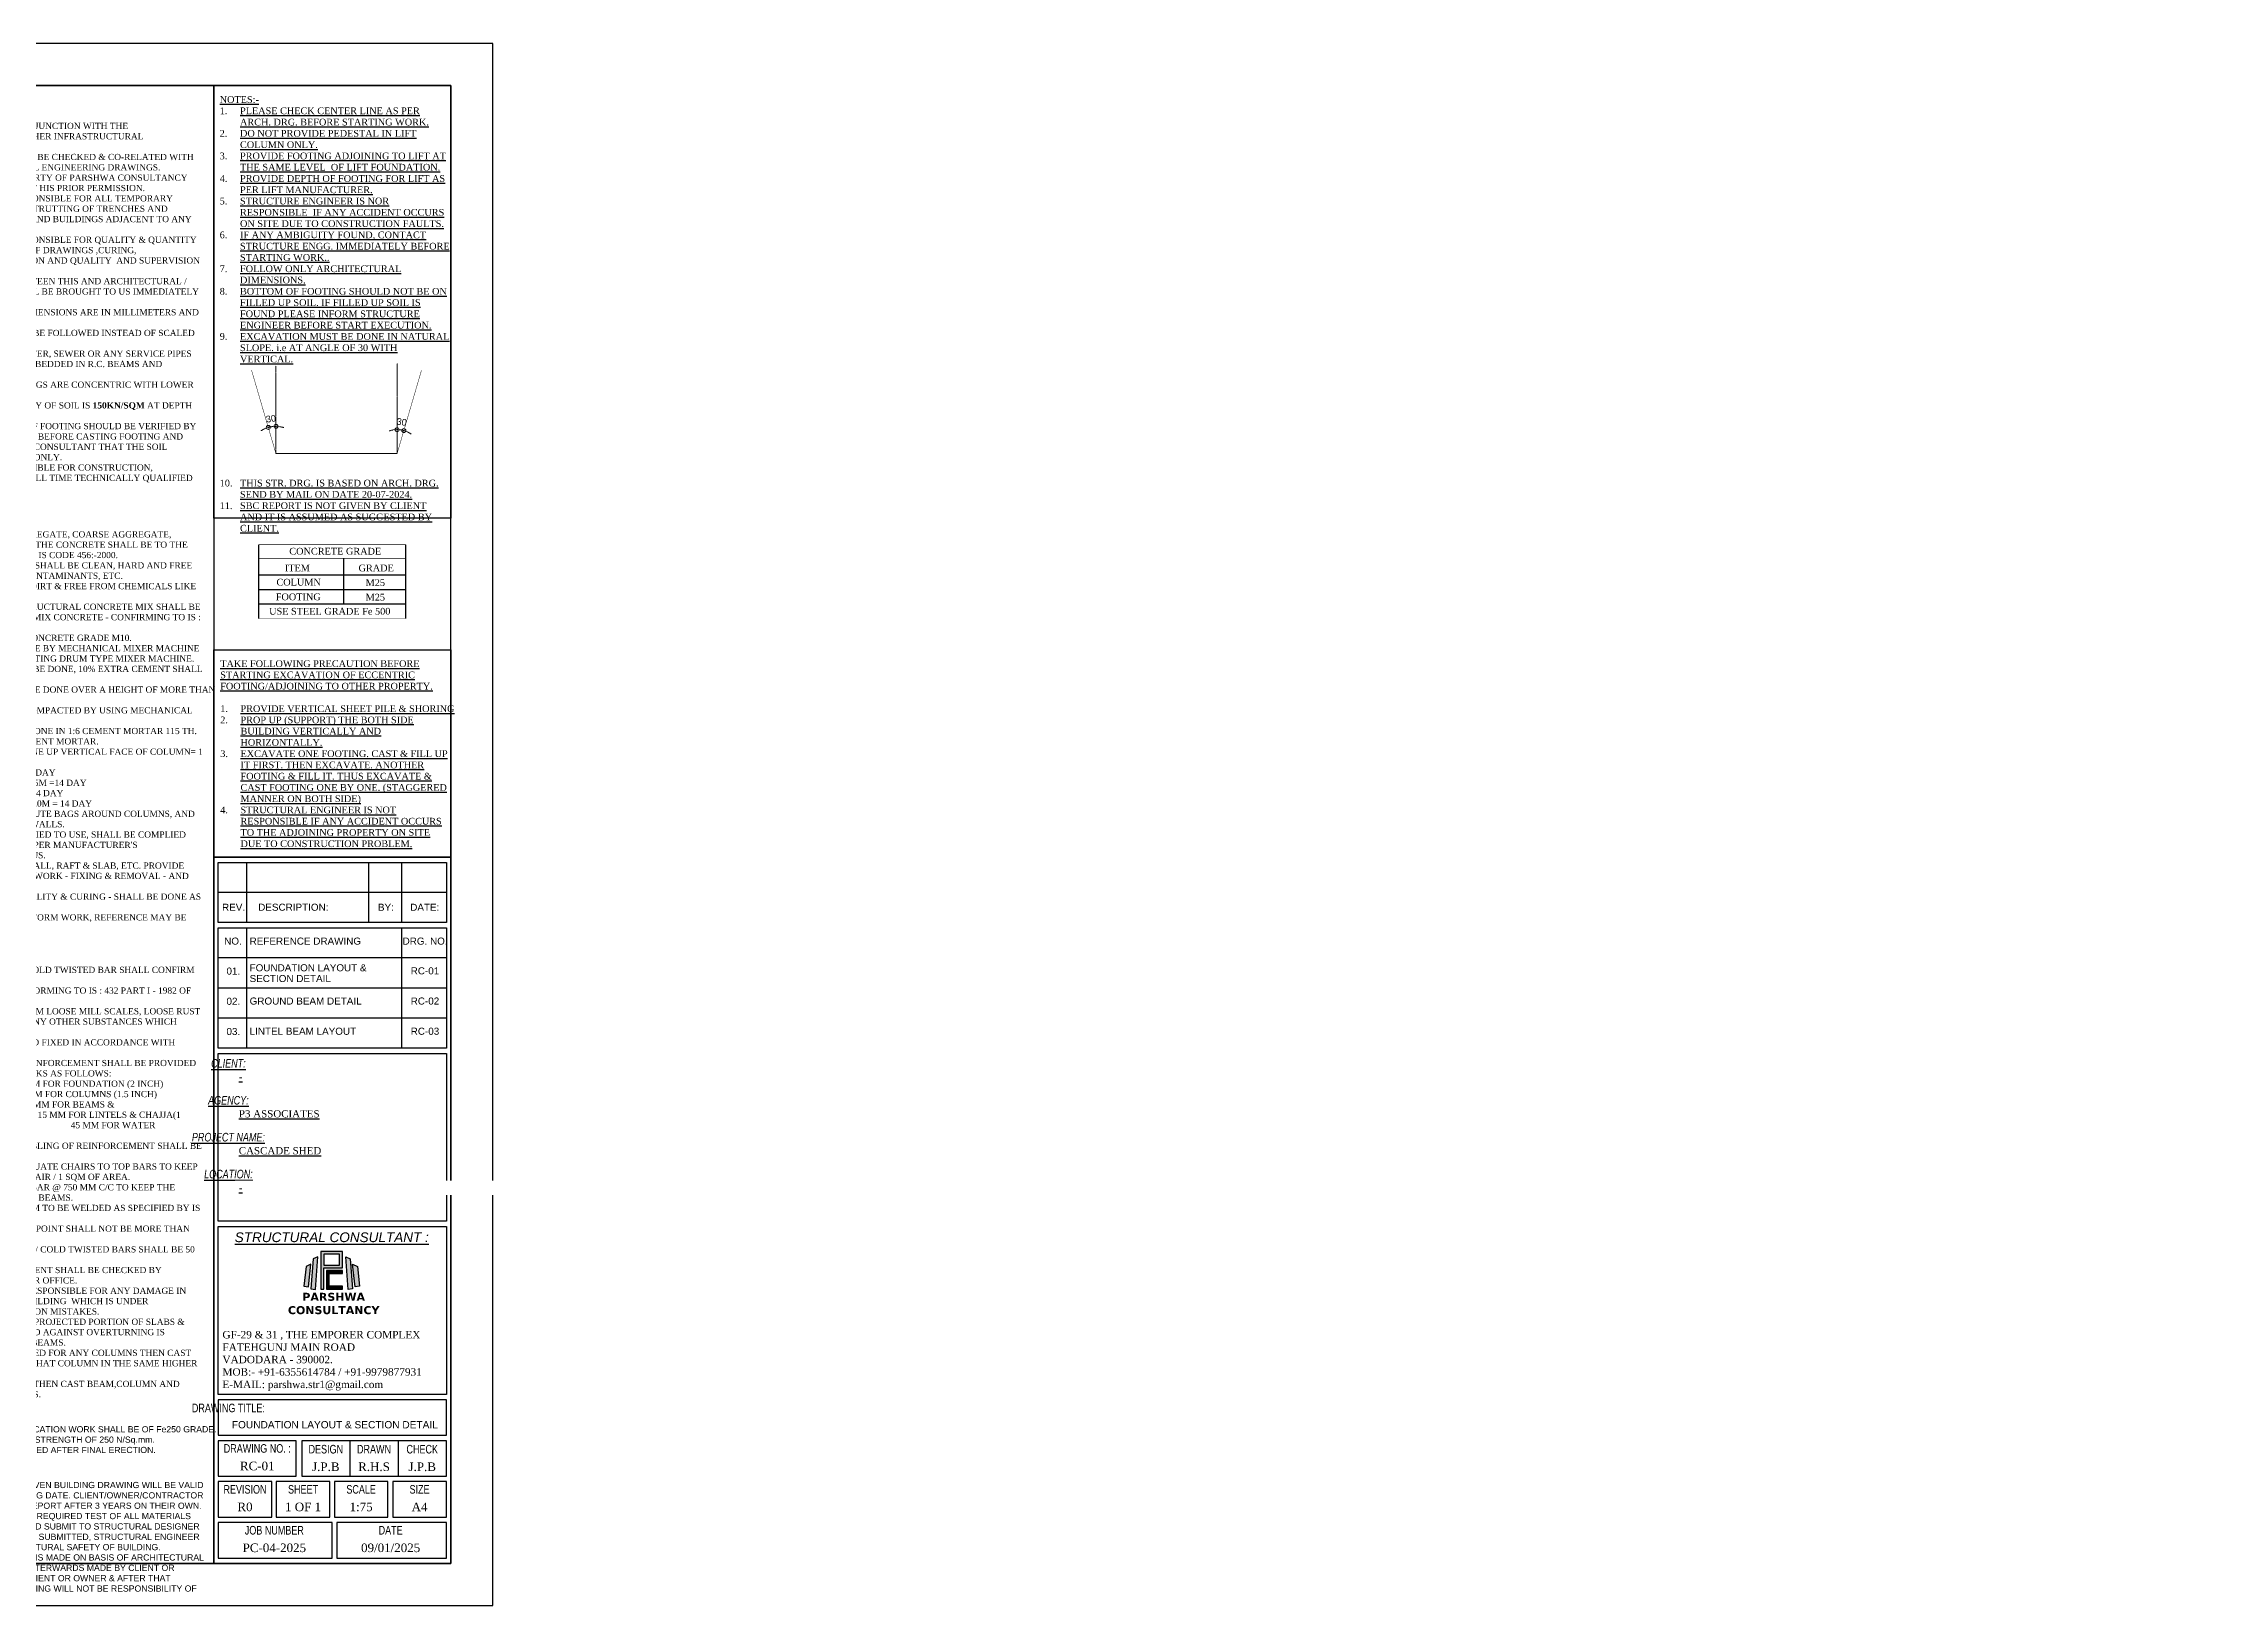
# Model space of a CAD drawing. Header units: millimetres. Extents: x 3470347 to 5996549, y -3470518 to 17149644.
# Drawn here: x 4629290 to 4715465, y 6660167 to 6721908 of the extents above; entities that cross this region are included whole.
import ezdxf

# ---------------------------------------------------------------- set-up
doc = ezdxf.new("R2010")
doc.units = ezdxf.units.MM
doc.header["$MEASUREMENT"] = 0
doc.header["$PDMODE"] = 35
doc.header["$PDSIZE"] = -5
for name, pattern in [('ACAD_ISO03W100', [30, 12, -18]), ('CENTER2', [1.125, 0.75, -0.125, 0.125, -0.125]), ('HIDDEN', [0.375, 0.25, -0.125])]:
    doc.linetypes.add(name, pattern=pattern)
doc.layers.get('0').update_dxf_attribs({"linetype": 'CONTINUOUS', "lineweight": 25})
doc.layers.get('DEFPOINTS').update_dxf_attribs({"linetype": 'CONTINUOUS', "lineweight": 25})
doc.layers.add('Grid', color=44, linetype='CONTINUOUS')
doc.layers.add('STR TEX', color=4, linetype='CONTINUOUS')
doc.layers.add('SHEET', color=7, linetype='CONTINUOUS', lineweight=15)
doc.styles.add('Aerial', font='times.ttf')
doc.styles.add('JAINIL', font='times.ttf')
doc.styles.get("Standard").update_dxf_attribs({"font": ''})
doc.styles.add('TEXT3', font='geniso.shx')
doc.styles.add('TEXT3 0.75NA', font='geniso.shx', dxfattribs={"width": 0.75})
doc.styles.get('Standard').set_extended_font_data('AR CENA')
doc.dimstyles.new('m-1', dxfattribs={"dimscale": 0, "dimtxt": 5, "dimasz": 3, "dimexe": 1.75, "dimexo": 1.75, "dimgap": 0.25, "dimtad": 1, "dimdec": 0, "dimzin": 3, "dimdsep": 46, "dimlunit": 4, "dimtxsty": 'Standard', "dimblk": 'ORIGIN', "dimcen": 3, "dimdle": 1.75, "dimclrd": 4, "dimclre": 7, "dimclrt": 7, "dimadec": 0, "dimazin": 0, "dimtfac": 1, "dimtdec": 0, "dimtofl": 0, "dimtmove": 2, "dimatfit": 3, "dimfxl": 1, "dimfrac": 1, "dimtolj": 1, "dimtzin": 0, "dimlwd": 5, "dimlwe": 5, "dimarcsym": 0})

# ---------------------------------------------------------------- blocks, each defined once
blk = doc.blocks.new('_Origin')
at = {"color": 0, "linetype": 'ByBlock', "lineweight": -2}
blk.add_line((0, 0), (-1, 0), dxfattribs=at)
blk.add_circle((0, 0), 0.5, dxfattribs=at)
blk = doc.blocks.new('*D528')
at = {"color": 4, "linetype": 'CENTER2', "lineweight": 5}
for start, end in [(114.7514, 123.2577), (90, 106.245), (72.9873, 81.4937)]:
    blk.add_arc((21.3, 0.1), 20.2, start, end, dxfattribs=at)
at = {"layer": 'DEFPOINTS', "color": 0}
for p in [(21.3, 65.4), (3.5, 61), (18.9, 20.2), (21.3, 0.1), (21.3, 0.1)]:
    blk.add_point(p, dxfattribs=at)
at = {"color": 4, "lineweight": 5, "xscale": 3, "yscale": 3, "zscale": 3}
for p, rotation in [((15.6, 19.5), 20.49819837398923), ((21.3, 20.3), 175.7468316595615)]:
    blk.add_blockref('_Origin', p, dxfattribs=dict(at, rotation=rotation))
at = {"color": 7, "lineweight": 0, "insert": (17.6, 26), "char_height": 5, "attachment_point": 5, "rotation": 8.1225}
blk.add_mtext('30', dxfattribs=at)
blk = doc.blocks.new('*D529')
at = {"color": 4, "linetype": 'CENTER2', "lineweight": 5}
for start, end in [(99.663, 109.3259), (73.755, 90), (54.4291, 64.092)]:
    blk.add_arc((111.5, 0.1), 17.8, start, end, dxfattribs=at)
at = {"layer": 'DEFPOINTS', "color": 0}
for p in [(111.5, 67.3), (129.3, 61), (113.5, 17.8), (111.5, 0.1), (111.5, 0.1)]:
    blk.add_point(p, dxfattribs=at)
at = {"color": 4, "lineweight": 5, "xscale": 3, "yscale": 3, "zscale": 3}
for p, rotation in [((111.5, 17.9), 4.831477968994831), ((116.5, 17.2), 158.9234919974293)]:
    blk.add_blockref('_Origin', p, dxfattribs=dict(at, rotation=rotation))
at = {"color": 7, "lineweight": 0, "insert": (114.9, 23.6), "char_height": 5, "attachment_point": 5, "rotation": 351.8775}
blk.add_mtext('30', dxfattribs=at)
blk = doc.blocks.new('Q')
at = {"linetype": 'Continuous', "ltscale": 0.5}
h = blk.add_hatch(color=10, dxfattribs=at)
h.dxf.hatch_style = 1
h.paths.add_polyline_path([(7.87, 17.31), (7.27, 9.83), (8.41, 9.62), (8.96, 17.82)])
h.paths.add_polyline_path([(17.1, 17.31), (17.7, 9.83), (16.56, 9.62), (16.01, 17.82)])
h = blk.add_hatch(color=152, dxfattribs=at)
h.dxf.hatch_style = 1
h.paths.add_polyline_path([(9.79, 19.18), (9.79, 9.76), (10.5, 9.76), (10.5, 15.05), (15.19, 15.05), (15.19, 19.18)])
h.paths.add_polyline_path([(10.5, 18.5), (10.5, 15.72), (14.45, 15.72), (14.45, 18.5)], flags=16)
h = blk.add_hatch(color=152, dxfattribs=at)
h.dxf.hatch_style = 1
h.paths.add_polyline_path([(6.07, 15.37), (5.53, 10.52), (6.67, 10.29), (7.27, 16.02)])
h.paths.add_polyline_path([(18.9, 15.37), (19.44, 10.52), (18.3, 10.29), (17.7, 16.02)])
h = blk.add_hatch(color=152, dxfattribs=at)
h.dxf.hatch_style = 1
h.paths.add_polyline_path([(11.15, 14.43), (11.15, 9.76), (15.19, 9.76), (15.19, 10.52), (11.87, 10.52), (11.87, 13.69), (15.19, 13.69), (15.19, 14.43)])
at = {"color": 10, "linetype": 'Continuous'}
for points in [[(7.87, 17.31), (7.27, 9.83), (8.41, 9.62), (8.96, 17.82), (7.87, 17.31)], [(17.1, 17.31), (17.7, 9.83), (16.56, 9.62), (16.01, 17.82), (17.1, 17.31)]]:
    blk.add_lwpolyline(points, dxfattribs=at)
at = {"color": 152, "linetype": 'Continuous'}
for points in [[(9.79, 19.18), (9.79, 9.76), (10.5, 9.76), (10.5, 15.05), (15.19, 15.05), (15.19, 19.18), (9.79, 19.18)], [(10.5, 18.5), (10.5, 15.72), (14.45, 15.72), (14.45, 18.5), (10.5, 18.5)], [(6.07, 15.37), (5.53, 10.52), (6.67, 10.29), (7.27, 16.02), (6.07, 15.37)], [(11.15, 14.43), (11.15, 9.76), (15.19, 9.76), (15.19, 10.52), (11.87, 10.52), (11.87, 13.69), (15.19, 13.69), (15.19, 14.43), (11.15, 14.43)], [(18.9, 15.37), (19.44, 10.52), (18.3, 10.29), (17.7, 16.02), (18.9, 15.37)]]:
    blk.add_lwpolyline(points, dxfattribs=at)
at = {"linetype": 'Continuous', "insert": (1.32, 8.82), "char_height": 2, "attachment_point": 1}
blk.add_mtext_dynamic_manual_height_columns('\\pxqc;{\\fVerdana|b1|i0|c0|p34;\\C152;PARSHWA\\PCONSULTANCY }', width=23.282, gutter_width=1, heights=[6.3], dxfattribs=at)
blk = doc.blocks.new('Z$W@#24862')
at = {"linetype": 'HIDDEN', "lineweight": 0, "ltscale": 0.5}
for p, q in [((21.3, 65.4), (21.3, 0.1)), ((111.5, 0.1), (111.5, 67.3))]:
    blk.add_line(p, q, dxfattribs=at)
at = {"linetype": 'Continuous', "lineweight": 0}
blk.add_line((21.3, 0.1), (111.5, 0.1), dxfattribs=at)
for points in [[(21.3, 0.1, 0.338, 0.338, 0), (3.2, 62, 0.338, 0.338, 0)], [(111.5, 0.1, 0.338, 0.338, 0), (129.6, 62, 0.338, 0.338, 0)]]:
    blk.add_lwpolyline(points, format="xyseb", dxfattribs=at)
at = {"linetype": 'CENTER2', "lineweight": 0}
for base, line1, line2, picture, middle in [((18.9, 20.2), ((21.3, 0.1), (3.5, 61)), ((21.3, 65.4), (21.3, 0.1)), '*D528', (17.6, 26)), ((113.5, 17.8), ((111.5, 0.1), (111.5, 67.3)), ((111.5, 0.1), (129.3, 61)), '*D529', (114.9, 23.6))]:
    dim = blk.add_angular_dim_2l(base=base, line1=line1, line2=line2, text='30', dimstyle='m-1', override={"dimscale": 1, "dimfrac": 0}, dxfattribs=at)
    dim.commit()
    dim.dimension.update_dxf_attribs({"geometry": picture, "text_midpoint": middle})

msp = doc.modelspace()

# ---------------------------------------------------------------- linework, layer by layer
at = {"lineweight": 25}
for p, q in [((4637309.8, 6689537.02, 0), (4637309.8, 6687167.39, 0)), ((4642122.15, 6689537.02, 0), (4642122.15, 6687167.39, 0)), ((4643438.31, 6689537.02, 0), (4643438.31, 6687167.39, 0)), ((4636189.36, 6688361.08, 0), (4645204.02, 6688361.08, 0)), ((4637309.8, 6686954.27, 0), (4637309.8, 6682197.25, 0)), ((4643438.31, 6686954.27, 0), (4643438.31, 6682197.25, 0)), ((4636189.36, 6685778.32, 0), (4645204.02, 6685778.32, 0)), ((4636189.36, 6684584.63, 0), (4645204.02, 6684584.63, 0)), ((4636189.36, 6683390.94, 0), (4645204.02, 6683390.94, 0)), ((4641393.5, 6666678.09, 0), (4641393.5, 6665274.1, 0)), ((4643298.76, 6666678.09, 0), (4643298.76, 6665274.1, 0))]:
    msp.add_line(p, q, dxfattribs=at)
at = {"color": 192, "lineweight": 25, "elevation": 0}
msp.add_lwpolyline([(4559724.59, 6660166.62), (4647044.99, 6660166.62), (4647044.99, 6721908.38), (4559724.59, 6721908.38)], close=True, dxfattribs=at)
at = {"lineweight": 25, "elevation": 0}
for points in [[(4636011.63, 6661826.74), (4621124.23, 6661826.74), (4621124.23, 6720248.25), (4636011.63, 6720248.25)], [(4645381.75, 6703153.14), (4636011.63, 6703153.14), (4636011.63, 6720248.25), (4645381.75, 6720248.25)], [(4636011.63, 6697945.58), (4645381.75, 6697945.58), (4645381.75, 6703153.14), (4636011.63, 6703153.14)], [(4645381.75, 6689750.15), (4636011.63, 6689750.15), (4636011.63, 6697945.58), (4645381.75, 6697945.58)], [(4636011.63, 6689750.15), (4645381.75, 6689750.15), (4645381.75, 6661826.74), (4636011.63, 6661826.74)], [(4636189.36, 6689537.02), (4645204.02, 6689537.02), (4645204.02, 6687167.39), (4636189.36, 6687167.39)], [(4636189.36, 6686954.27), (4645204.02, 6686954.27), (4645204.02, 6682197.25), (4636189.36, 6682197.25)], [(4645204.02, 6675352.79), (4636189.36, 6675352.79), (4636189.36, 6681984.13), (4645204.02, 6681984.13)], [(4645204.02, 6668508.33), (4636189.36, 6668508.33), (4636189.36, 6675139.67), (4645204.02, 6675139.67)], [(4636189.36, 6666891.22), (4645204.02, 6666891.22), (4645204.02, 6668295.21), (4636189.36, 6668295.21)], [(4636189.36, 6665274.1), (4639275.12, 6665274.1), (4639275.12, 6666678.09), (4636189.36, 6666678.09)], [(4639488.24, 6665274.1), (4645204.02, 6665274.1), (4645204.02, 6666678.09), (4639488.24, 6666678.09)], [(4636189.36, 6663656.98), (4638305.91, 6663656.98), (4638305.91, 6665060.98), (4636189.36, 6665060.98)], [(4638483.63, 6663656.98), (4640600.18, 6663656.98), (4640600.18, 6665060.98), (4638483.63, 6665060.98)], [(4640777.9, 6663656.98), (4642894.45, 6663656.98), (4642894.45, 6665060.98), (4640777.9, 6665060.98)], [(4643087.47, 6663656.98), (4645204.02, 6663656.98), (4645204.02, 6665060.98), (4643087.47, 6665060.98)], [(4636189.36, 6662039.87), (4640696.69, 6662039.87), (4640696.69, 6663443.86), (4636189.36, 6663443.86)], [(4640874.41, 6662039.87), (4645204.02, 6662039.87), (4645204.02, 6663443.86), (4640874.41, 6663443.86)]]:
    msp.add_lwpolyline(points, close=True, dxfattribs=at)
at = {"layer": 'Grid', "color": 7, "linetype": 'Continuous', "lineweight": 25}
for p, q in [((4637790.08, 6699181.35, 0), (4637789.91, 6702099.89, 0)), ((4643603.46, 6699181.38, 0), (4643603.47, 6702099.89, 0)), ((4641146.66, 6699756.1, 0), (4641146.67, 6701559.85, 0))]:
    msp.add_line(p, q, dxfattribs=at)
at = {"layer": 'Grid', "color": 8, "linetype": 'Continuous', "lineweight": 25}
for p, q in [((4637790.08, 6700905.52, 0), (4643603.34, 6700905.56, 0)), ((4637790.08, 6700330.8, 0), (4643603.34, 6700330.83, 0)), ((4637790.07, 6699756.08, 0), (4643603.46, 6699756.11, 0)), ((4637790.08, 6699756.08, 0), (4643603.34, 6699756.11, 0)), ((4637790.08, 6699756.08, 0), (4643603.46, 6699756.11, 0))]:
    msp.add_line(p, q, dxfattribs=at)
at = {"layer": 'Grid', "color": 7, "linetype": 'Continuous', "lineweight": 25, "elevation": 0}
for points in [[(4637789.91, 6702099.89, 16.55, 16.55, 0), (4643603.47, 6702099.89, 0, 0, 0)], [(4637789.91, 6701559.82, 16.55, 16.55, 0), (4643603.47, 6701559.82, 0, 0, 0)], [(4637790.07, 6699181.35, 16.55, 16.55, 0), (4643603.46, 6699181.38, 0, 0, 0)]]:
    msp.add_lwpolyline(points, format="xyseb", dxfattribs=at)
at = {"layer": 'SHEET', "color": 220, "lineweight": 25, "elevation": 0}
msp.add_lwpolyline([(4561387.84, 6661826.74), (4645381.75, 6661826.74), (4645381.75, 6720248.25), (4561387.84, 6720248.25)], close=True, dxfattribs=at)

# ---------------------------------------------------------------- block references
at = {"linetype": 'ACAD_ISO03W100', "lineweight": 25, "xscale": 53.1109608788359, "yscale": 53.1109608788359, "zscale": 53.1109608788359}
msp.add_blockref('Z$W@#24862', (4637337.61, 6705698.13, 0), dxfattribs=at)
at = {"lineweight": 25, "xscale": 158.0270597179272, "yscale": 158.0270597179272, "zscale": 158.0270597179272}
msp.add_blockref('Q', (4638703.83, 6671129.66, 0), dxfattribs=at)

# ---------------------------------------------------------------- texts
at = {"lineweight": 25, "attachment_point": 2}
for s, insert, char_height, style in [('\\pxql;{\\farial|b0|i1|c0|p0;\\L\\C1;CLIENT:}', (4636592.2, 6681765.88, 0), 339.6094, 'TEXT3 0.75NA'), ('\\pxql;{\\farial|b0|i1|c0|p0;\\L\\C1;AGENCY:}', (4636592.2, 6680306.28, 0), 339.6094, 'TEXT3 0.75NA'), ('\\pxql;{\\farial|b0|i1|c0|p0;\\L\\C1;PROJECT NAME:}', (4636592.2, 6678846.68, 0), 339.6094, 'TEXT3 0.75NA'), ('\\pxql;{\\farial|b0|i1|c0|p0;\\L\\C1;LOCATION:}', (4636592.2, 6677387.08, 0), 339.6094, 'TEXT3 0.75NA'), ('\\pxqc;{\\farial|b0|i1|c0|p0;\\L\\W1;\\C1;STRUCTURAL CONSULTANT : }', (4640676.84, 6674911.45, 0), 383.0029, 'TEXT3 0.75NA'), ('\\pxql;{\\farial|b0|i0|c0|p0;\\C1;DRAWING TITLE:}', (4636592.2, 6668141.56, 0), 339.6094, 'TEXT3 0.75NA'), ('\\pxqc;{\\farial|b0|i0|c0|p0;\\C1;DRAWING NO. :}', (4637732.24, 6666541.71, 0), 339.6094, 'TEXT3 0.75NA'), ('\\pxqc;{\\C22;RC-01}', (4637732.24, 6665847.9, 0), 339.6094, 'JAINIL'), ('\\pxqc;{\\farial|b0|i0|c0|p0;\\C1;DESIGN}', (4640440.87, 6666512.27, 0), 339.6094, 'TEXT3 0.75NA'), ('\\pxqc;{\\C22;J.P.B}', (4640440.87, 6665818.45, 0), 339.6094, 'JAINIL'), ('\\pxqc;{\\farial|b0|i0|c0|p0;\\C1;DRAWN}', (4642346.13, 6666512.27, 0), 339.6094, 'TEXT3 0.75NA'), ('\\pxqc;{\\C22;R.H.S}', (4642346.13, 6665818.45, 0), 339.6094, 'JAINIL'), ('\\pxqc;{\\farial|b0|i0|c0|p0;\\C1;CHECK}', (4644251.39, 6666512.27, 0), 339.6094, 'TEXT3 0.75NA'), ('\\pxqc;{\\C22;J.P.B}', (4644251.39, 6665818.45, 0), 339.6094, 'JAINIL'), ('\\pxqc;{\\farial|b0|i0|c0|p0;\\C1;REVISION}', (4637247.63, 6664924.59, 0), 339.6094, 'TEXT3 0.75NA'), ('\\pxqc;{\\farial|b0|i0|c0|p0;\\C1;SHEET}', (4639541.91, 6664924.59, 0), 339.6094, 'TEXT3 0.75NA'), ('\\pxqc;{\\farial|b0|i0|c0|p0;\\C1;SCALE}', (4641836.18, 6664924.59, 0), 339.6094, 'TEXT3 0.75NA'), ('\\pxqc;{\\farial|b0|i0|c0|p0;\\C1;SIZE}', (4644145.75, 6664924.59, 0), 339.6094, 'TEXT3 0.75NA'), ('\\pxqc;{\\C22;R0}', (4637247.63, 6664230.78, 0), 339.6094, 'JAINIL'), ('\\pxqc;{\\C22;1 OF 1}', (4639541.91, 6664230.78, 0), 339.6094, 'JAINIL'), ('\\pxqc;{\\C22;1:75}', (4641836.18, 6664230.78, 0), 339.6094, 'JAINIL'), ('\\pxqc;{\\C22;A4}', (4644145.75, 6664230.78, 0), 339.6094, 'JAINIL'), ('\\pxqc;{\\farial|b0|i0|c0|p0;\\C1;JOB NUMBER}', (4638407.02, 6663307.48, 0), 339.6094, 'TEXT3 0.75NA'), ('\\pxqc;{\\farial|b0|i0|c0|p0;\\C1;DATE}', (4643003.21, 6663307.48, 0), 339.6094, 'TEXT3 0.75NA'), ('\\pxqc;{\\C22;PC-04-2025}', (4638407.02, 6662613.66, 0), 339.6094, 'JAINIL'), ('\\pxqc;{\\C22;09/01/2025}', (4643003.21, 6662613.66, 0), 339.6094, 'JAINIL')]:
    msp.add_mtext(s, dxfattribs=dict(at, insert=insert, char_height=char_height, style=style))
at = {"lineweight": 25, "attachment_point": 1, "style": 'TEXT3'}
for s, insert, char_height, width in [('{\\ftimes new roman|b0|i0|c0|p0;\\L-}', (4637006.14, 6681203.52, 0), 286.6122, 78320.2506), ('{\\ftimes new roman|b0|i0|c0|p0;\\LP3 ASSOCIATES}', (4637006.14, 6679743.92, 0), 286.6122, 78320.2506), ('{\\ftimes new roman|b0|i0|c0|p0;\\LCASCADE SHED}', (4637002.25, 6678284.13, 0), 286.6122, 78320.2506), ('{\\ftimes new roman|b0|i0|c0|p0;GF-29 & 31 , THE EMPORER COMPLEX\\PFATEHGUNJ MAIN ROAD\\PVADODARA - 390002.\\PMOB:- +91-6355614784 / +91-9979877931\\PE-MAIL: parshwa.str1@gmail.com}', (4636356.57, 6671015.77, 0), 294.4636, 80465.7282), ('\\pxql;{\\farial|b0|i0|c0|p0;\\C22;FOUNDATION LAYOUT & SECTION DETAIL}', (4636726.74, 6667453.6, 0), 286.6122, 78320.2506)]:
    msp.add_mtext(s, dxfattribs=dict(at, insert=insert, char_height=char_height, width=width))
at = {"layer": 'Grid', "color": 4, "linetype": 'Continuous', "lineweight": 25, "style": 'JAINIL'}
for s, height, p in [('CONCRETE GRADE', 268.2046, (4638997.14, 6701707.47, 0)), ('ITEM', 268.205, (4638821.97, 6701043.6, 0)), ('GRADE', 268.205, (4641734.3, 6701043.6, 0)), ('USE STEEL GRADE Fe 500', 268.2046, (4638199.76, 6699333.48, 0))]:
    msp.add_text(s, height=height, dxfattribs=at).set_placement(p)
at = {"layer": 'Grid', "color": 7, "linetype": 'Continuous', "lineweight": 25, "style": 'JAINIL'}
for s, p in [('FOOTING', (4638462.36, 6699903.67, 0)), ('COLUMN', (4638489.55, 6700483.08, 0)), ('M25', (4642015.23, 6700464.78, 0)), ('M25', (4642015.24, 6699890.06, 0))]:
    msp.add_text(s, height=268.205, dxfattribs=at).set_placement(p)
at = {"layer": 'Grid', "color": 7, "lineweight": 25, "attachment_point": 1, "style": 'Aerial'}
for s, width, gutter_width, heights, insert, char_height in [("{\\H1.110959x;\\L\\C71;IMPORTANT NOTES:-\\P\\H1.245572x;\\C4;GENERAL:-}\\P\\pxi-3.217285,l3.217285,t3.217285;1.^ITHIS DRAWING IS TO BE READ IN CONJUNCTION WITH THE ARCHITECTURAL DRAWINGS AND OTHER INFRASTRUCTURAL ENGINEERING DRAWING.\\P2.^IALL DIMENSIONS AND LEVELS SHALL BE CHECKED & CO-RELATED WITH ARCHITECTURAL / INFRASTRUCTURAL ENGINEERING DRAWINGS.\\P3.^I{\\C0;THIS SET OF DRAWINGS IS THE PROPERTY OF PARSHWA CONSULTANCY NOT TO BE USED OR COPIED WITHOUT HIS PRIOR PERMISSION.\\P4.^ICONTRACTOR SHALL BE FULLY RESPONSIBLE FOR ALL TEMPORARY WORKS INCLUDING PLANKING AND STRUTTING OF TRENCHES AND PLANKING AND SHORING OF WALLS AND BUILDINGS ADJACENT TO ANY EXCAVATIONS.\\P\\C30;5.^ISTRUCTURAL ENGINEER IS NOT RESPONSIBLE FOR QUALITY & QUANTITY  OF MATERIAL MISUNDERSTANDING OF DRAWINGS ,CURING, SCAFFOLDING, WELDING, FABRICATION AND QUALITY  AND SUPERVISION OF WORK.}\\P6.^IIF THERE IS ANY DISCREPANCY, BETWEEN THIS AND ARCHITECTURAL / INFRASTRUCTURAL DRAWINGS,SHALL BE BROUGHT TO US IMMEDIATELY PRIOR TO \\A1;EXECUTION OF WORK.\\P7.^IUNLESS OTHERWISE STATED, ALL DIMENSIONS ARE IN MILLIMETERS AND ALL LEVELS ARE IN METERS.\\P8.^IONLY WRITTEN DIMENSIONS ARE TO BE FOLLOWED INSTEAD OF SCALED DIMENSIONS.\\P9.^IUNLESS PROVISION IS MADE FOR WATER, SEWER OR ANY SERVICE PIPES SHALL NOT PASS THROUGH OR BE EMBEDDED IN R.C. BEAMS AND COLUMNS.\\P10.^IUNLESS OTHER WISE STATED, FOOTINGS ARE CONCENTRIC WITH LOWER GROUND FLOOR COLUMNS.\\P11.^ICONSIDERED SAFE BEARING CAPACITY OF SOIL IS \\fTimes New Roman|b1|i0|c0|p18;\\C22;150KN/SQM\\fTimes New Roman|b0|i0|c0|p18;\\C7; AT DEPTH OF 2.00m BELOW FROM N.G.L. .\\P12.^ISOIL STRATA AT THE GIVEN DEPTH OF FOOTING SHOULD BE VERIFIED BY SOIL (GEO TECHNICAL)  CONSULTANT BEFORE CASTING FOOTING AND SHOULD BE CERTIFIED BY GEO-TECH CONSULTANT THAT THE SOIL STRATA IS AS PER SOIL TEST REPORT ONLY.\\P13.^I\\C0;THE CLIENT WILL BE FULLY RESPONSIBLE FOR CONSTRUCTION, SUPERVISION AND SHALL ENGAGE FULL TIME TECHNICALLY QUALIFIED ENGINEER ON SITE.\\P\\pi0,l0,t0;\\P\\H1.38378x;\\L\\C4;RCC WORK:-\\P\\H0.775x;CONCRETE:-\\P\\pi-3.217285,l3.217285,t3.217285;\\H0.932462x;\\l\\C7;1.^IMATERIALS LIKE CEMENT, FINE AGGREGATE, COARSE AGGREGATE, WATER, ETC. REQUIRED TO PRODUCE THE CONCRETE SHALL BE TO THE RESPECTIVE IS CODE, AS SPECIFIED IN IS CODE 456:-2000.\\P2.^IALL FINE AND COARSE AGGREGATES SHALL BE CLEAN, HARD AND FREE OF DUST, OIL, GREASE AND OTHER CONTAMINANTS, ETC.\\P3.^IWATER SHALL BE FREE FROM DUST, DIRT & FREE FROM CHEMICALS LIKE SULPHATES, CHLORIDES, ETC.\\P4.^IUNLESS OTHERWISE STATED, ALL STRUCTURAL CONCRETE MIX SHALL BE OF \\fTimes New Roman|b1|i0|c0|p18;\\C22;CONCRETE GRADE M25\\fTimes New Roman|b0|i0|c0|p18;\\C7; - DESIGN MIX CONCRETE - CONFIRMING TO IS : 456 - 2000.\\P5.^IALL LEAN CONCRETE SHALL BE OF CONCRETE GRADE M10.\\P6.^IMIXING OF CONCRETE SHALL BE DONE BY MECHANICAL MIXER MACHINE - MECHANICALLY ROTATING AND TILTING DRUM TYPE MIXER MACHINE.\\P7.^IIF HAND MIXING OF CONCRETE IS TO BE DONE, 10% EXTRA CEMENT SHALL BE USED.\\P8.^IPOURING OF CONCRETE SHALL NOT BE DONE OVER A HEIGHT OF MORE THAN 2M.\\P9.^ICONCRETE SHALL BE THROUGHLY COMPACTED BY USING MECHANICAL VIBRATORS.\\P\\C0;10.^IALL 230 TH. BRICK WORK SHALL BE DONE IN 1:6 CEMENT MORTAR 115 TH.  MASONRY SHALL BE DONE IN 1:4 CEMENT MORTAR.\\P11.^ICURING OF CONCRETE. SHALL BE DONE UP VERTICAL FACE OF COLUMN= 1 DAY                                                                                                                                         SLAB SPANNING UP TO 15' OR 4.5M = 7 DAY                                                         SLAB SPANNING MORE THAN 15' OR 4.5M =14 DAY                                          BEAM SPANNING UP TO 20' OR 6.0M = 14 DAY                                                    BEAM SPANNING MORE THAN 20' OR 6.0M = 14 DAY\\P12.^IFOR SLAB PONDING METHOD, WRAP JUTE BAGS AROUND COLUMNS, AND WETTING 3 TIMES A DAY FOR BRICK WALLS.\\P\\C7;13.^IADMIXTURES IN CONCRETE, IF SPECIFIED TO USE, SHALL BE COMPLIED WITH IS 9103 AND SHALL BE USED AS PER MANUFACTURER'S SPECIFICATION AND CONFIRMED BY US.\\P14.^IAT CONSTRUCTION JOINT OF R.C.C. WALL, RAFT & SLAB, ETC. PROVIDE RUBBER / P.V.C. WATER STOPS. FORM WORK - FIXING & REMOVAL - AND CONCRETING - PLACING.\\P15.^ICOMPACTING, FINISHING FOR DURABILITY & CURING - SHALL BE DONE AS SPECIFIED BY IS : 456 - 2000.\\P16.^IFOR THE DESIGN AND DETAILING OF FORM WORK, REFERENCE MAY BE MADE TO IS : 14687.\\P\\P\\pi0,l0,t0;\\H1.072429x;\\L\\C4;REINFORCEMENT:-\\P\\pi-3.217285,l3.217285,t3.217285;\\H0.932463x;\\l\\C7;1.^IREINFORCEMENT MARKED:                                                                                                # INDICATES HYSD / RIBBED BAR / COLD TWISTED BAR SHALL CONFIRM TO IS : 1786 - 1985 OF GRADE OF Fe 500.                                                                            # INDICATES MILD STEEL BAR CONFORMING TO IS : 432 PART I - 1982 OF GRADE Fe 250.\\P2.^IREINFORCEMENT SHALL BE FREE FROM LOOSE MILL SCALES, LOOSE RUST AND COATS OF PAINT, OIL, MUD OR ANY OTHER SUBSTANCES WHICH REDUCE THE BOND.\\P3.^I\\C0;REINFORCEMENT SHALL BE BENT AND FIXED IN ACCORDANCE WITH PROCEDURE SPECIFIED IN IS 2502.\\P\\C7;4.^IMINIMUM CLEAR COVER TO MAIN REINFORCEMENT SHALL BE PROVIDED BY PLASTIC / CONCRETE COVER BLOCKS AS FOLLOWS:                                                                                                       \\C0;50 MM FOR FOUNDATION (2 INCH)                                                                                  40 MM FOR COLUMNS (1.5 INCH)                                                                                        20 MM FOR BEAMS &                                                                                                                 15 MM FOR LINTELS & CHAJJA(1 INCH)                                                                             45 MM FOR WATER RETAINING ELEMENTS (0.5 INCH)\\P\\C7;5.^IBENDING / BINDING / FIXING / ASSEMBLING OF REINFORCEMENT SHALL BE DONE, CONFIRMED TO IS : 2502.\\P6.^IPROVIDE APPROVED TYPE AND ADEQUATE CHAIRS TO TOP BARS TO KEEP AT TOP LEVEL AT AND LEAST ONE CHAIR / 1 SQM OF AREA.\\P7.^IPROVIDE 25 MM DIA BAR AS SPACER BAR @ 750 MM C/C TO KEEP THE REINFORCEMENT BAR IN LAYERS FOR BEAMS.\\P8.^IBARS OF DIAMETER MORE THAN 25MM TO BE WELDED AS SPECIFIED BY IS CODE FOR 250 MM MINIMUM LENGTH.\\P9.^ILAPS TO BE STAGGERED AND AT ONE POINT SHALL NOT BE MORE THAN 33% OF BARS.\\P10.^ILAP LENGTH FOR HYSD / RIBBED TOR / COLD TWISTED BARS SHALL BE 50 TIMES DIA OF BAR.\\P11.^IPRIOR TO CONCRETING, REINFORCEMENT SHALL BE CHECKED BY AUTHORIZED ENGINEER OR FROM OUR OFFICE.\\P12.^ISTRUCTURAL CONSULTANT IS NOT RESPONSIBLE FOR ANY DAMAGE IN THE ADJOINING BUILDING OR THE BUILDING  WHICH IS UNDER CONSTRUCTION DUE TO CONSTRUCTION MISTAKES.\\P13.^IDO NOT REMOVE THE CENTERING OF PROJECTED PORTION OF SLABS & BEAMS UNLESS & UNTIL PROPER LOAD AGAINST OVERTURNING IS ESTABLISHED OVER THOSE SLABS & BEAMS.\\P14.^IIN CASE OF ANY HIGHER MIX PROPOSED FOR ANY COLUMNS THEN CAST THE JUNCTION OF ALL BEAMS OVER THAT COLUMN IN THE SAME HIGHER MIX.\\P15.^IFIRST CONSTRUCT BRICK WALL AND THEN CAST BEAM,COLUMN AND SLAB TO AVOID CRACKING PROBLEMS.\\P\\pi0,l0,t0;\\P\\H1.38378x;\\L\\C4;FABRICATION :-\\P\\pi-3.217285,l3.217285,t3.217285;\\fArial|b0|i0|c0|p34;\\H0.722658x;\\l\\C7;1.^IALL STRUCTURAL STEEL OF FOR FABRICATION WORK SHALL BE OF Fe250 GRADE.\\P2.^IALL PIPES SHALL HAVE MINIMUM YIELD STRENGTH OF 250 N/Sq.mm.\\P\\fTimes New Roman|b0|i0|c0|p18;3.^I\\fArial|b0|i0|c0|p34;ALL CAP & SHOE PLATE SHALL BE WELDED AFTER FINAL ERECTION.\\P\\pi0,l0,t0;\\P\\fTimes New Roman|b0|i0|c0|p18;\\H1.383779x;\\L\\C71;STABILITY NOTES:-\\P\\pi-3.217285,l3.217285,t3.217285;\\H0.722659x;\\l\\C7;1.^I\\fArial|b0|i0|c0|p34;THE STRUCTURAL STABILITY OF THE GIVEN BUILDING DRAWING WILL BE VALID FOR 3 YEARS FROM THE GIVEN DRAWING DATE. CLIENT/OWNER/CONTRACTOR HAS TO GET STRUCTURAL STABILITY REPORT AFTER 3 YEARS ON THEIR OWN.\\P\\fTimes New Roman|b0|i0|c0|p18;2.^I\\fArial|b0|i0|c0|p34;CLIENT/OWNER/CONTRACTOR TO KEEP REQUIRED TEST OF ALL MATERIALS LIKE CONCRETE/STEEL/BRICKS ETC. AND SUBMIT TO STRUCTURAL DESIGNER OR CONSULTANT. IF REPORTS ARE NOT SUBMITTED, STRUCTURAL ENGINEER WILL NOT BE RESPONSIBLE FOR STRUCTURAL SAFETY OF BUILDING.\\P\\fTimes New Roman|b0|i0|c0|p18;3.^I\\fArial|b0|i0|c0|p34;THIS STRUCTURAL DESIGN & DRAWING IS MADE ON BASIS OF ARCHITECTURAL DRAWING BY CLIENT. ANY CHANGES AFTERWARDS MADE BY CLIENT OR OWNER WILL BE RESPONSIBILITY OF CLIENT OR OWNER & AFTER THAT STRUCTURAL STABILITY OF THAT BUILDING WILL NOT BE RESPONSIBILITY OF STRUCTURAL ENGINEER.", 14207.9516, 1893.49, [175090.55], (4621403.79, 6719798.41, 0), 245.48), ('{\\L\\C71;NOTES:-}\\P\\pxi-3,l3,t3;1.^I{\\LPLEASE CHECK CENTER LINE AS PER ARCH. DRG. BEFORE STARTING WORK.}\\P2.^I{\\LDO NOT PROVIDE PEDESTAL IN LIFT COLUMN ONLY.}\\P3.^I{\\LPROVIDE FOOTING ADJOINING TO LIFT AT THE SAME LEVEL  OF LIFT FOUNDATION.}\\P4.^I{\\LPROVIDE DEPTH OF FOOTING FOR LIFT AS PER LIFT MANUFACTURER.}\\P5.^I{\\LSTRUCTURE ENGINEER IS NOR RESPONSIBLE  IF ANY ACCIDENT OCCURS ON SITE DUE TO CONSTRUCTION FAULTS.}\\P6.^I{\\LIF ANY AMBIGUITY FOUND, CONTACT STRUCTURE ENGG. IMMEDIATELY BEFORE STARTING WORK..}\\P7.^I{\\LFOLLOW ONLY ARCHITECTURAL DIMENSIONS.}\\P8.^I{\\LBOTTOM OF FOOTING SHOULD NOT BE ON FILLED UP SOIL. IF FILLED UP SOIL IS FOUND PLEASE INFORM STRUCTURE ENGINEER BEFORE START EXECUTION.}\\P9.^I{\\LEXCAVATION MUST BE DONE IN NATURAL SLOPE. i.e AT ANGLE OF 30 WITH VERTICAL.}\\P\\P\\P\\P\\P\\P\\P{\\L \\P\\P\\pi0,l0,tz; }\\P\\pi-3,l3,t3;\\P10.^I{\\LTHIS STR. DRG. IS BASED ON ARCH. DRG. SEND BY MAIL ON DATE 20-07-2024.}\\P11.^I{\\LSBC REPORT IS NOT GIVEN BY CLIENT AND IT IS ASSUMED AS SUGGESTED BY CLIENT.}', 9111.0745, 973.12, [24511.91], (4636247.5, 6719831.43, 0), 267.54135)]:
    msp.add_mtext_dynamic_manual_height_columns(s, width=width, gutter_width=gutter_width, heights=heights, dxfattribs=dict(at, insert=insert, char_height=char_height))
at = {"layer": 'Grid', "color": 7, "lineweight": 25, "insert": (4636270.03, 6697529.79, 0), "char_height": 266.88147, "width": 9088.6023, "attachment_point": 1, "style": 'Aerial'}
msp.add_mtext('{\\L\\C71;TAKE FOLLOWING PRECAUTION BEFORE\\PSTARTING EXCAVATION OF ECCENTRIC FOOTING/ADJOINING TO OTHER PROPERTY.}\\P\\P\\pxi-3,l3,t3;1.^I{\\LPROVIDE VERTICAL SHEET PILE & SHORING}\\P2.^I{\\LPROP UP (SUPPORT) THE BOTH SIDE BUILDING VERTICALLY AND HORIZONTALLY.}\\P3.^I{\\LEXCAVATE ONE FOOTING. CAST & FILL UP IT FIRST. THEN EXCAVATE. ANOTHER FOOTING & FILL IT. THUS EXCAVATE & CAST FOOTING ONE BY ONE. (STAGGERED MANNER ON BOTH SIDE)}\\P4.^I{\\LSTRUCTURAL ENGINEER IS NOT RESPONSIBLE IF ANY ACCIDENT OCCURS TO THE ADJOINING PROPERTY ON SITE DUE TO CONSTRUCTION PROBLEM. }', dxfattribs=at)
at = {"layer": 'STR TEX', "color": 6, "lineweight": 25, "char_height": 279.4852, "attachment_point": 4, "style": 'JAINIL'}
for s, insert in [('\\pxql;{\\farial|b0|i0|c0|p0;\\C31;REV.}', (4636341.21, 6687765.48, 0)), ('\\pxql;{\\farial|b0|i0|c0|p0;\\C31;DESCRIPTION:}', (4637769.11, 6687765.48, 0)), ('\\pxql;{\\farial|b0|i0|c0|p0;\\C31;BY:}', (4642501.43, 6687765.48, 0)), ('\\pxql;{\\farial|b0|i0|c0|p0;\\C31;DATE:}', (4643777.07, 6687765.48, 0)), ('\\pxql;{\\farial|b0|i0|c0|p0;\\C31;NO.}', (4636425.87, 6686426, 0)), ('\\pxql;{\\farial|b0|i0|c0|p0;\\C31;REFERENCE DRAWING}', (4637430.48, 6686426, 0)), ('\\pxql;{\\farial|b0|i0|c0|p0;\\C31;DRG. NO.}', (4643475.71, 6686426, 0)), ('\\pxql;{\\farial|b0|i0|c0|p0;\\C22;FOUNDATION LAYOUT &}', (4637430.48, 6685371.53, 0)), ('\\pxql;{\\farial|b0|i0|c0|p0;\\C22;01.}', (4636515.81, 6685241.18, 0)), ('\\pxql;{\\farial|b0|i0|c0|p0;\\C22;SECTION DETAIL}', (4637430.48, 6684946.36, 0)), ('\\pxql;{\\farial|b0|i0|c0|p0;\\C22;RC-01}', (4643795.53, 6685250.05, 0)), ('\\pxql;{\\farial|b0|i0|c0|p0;\\C22;02.}', (4636515.81, 6684047.49, 0)), ('\\pxql;{\\farial|b0|i0|c0|p0;\\C22;GROUND BEAM DETAIL}', (4637430.48, 6684056.36, 0)), ('\\pxql;{\\farial|b0|i0|c0|p0;\\C22;RC-02}', (4643795.53, 6684056.36, 0)), ('\\pxql;{\\farial|b0|i0|c0|p0;\\C22;03.}', (4636515.81, 6682853.81, 0)), ('\\pxql;{\\farial|b0|i0|c0|p0;\\C22;LINTEL BEAM LAYOUT}', (4637430.48, 6682862.68, 0)), ('\\pxql;{\\farial|b0|i0|c0|p0;\\C22;RC-03}', (4643795.53, 6682862.68, 0))]:
    msp.add_mtext(s, dxfattribs=dict(at, insert=insert))

# ---------------------------------------------------------------- next in the draw order: texts
at = {"lineweight": 25, "insert": (4637001.84, 6676820.41, 0), "char_height": 286.6122, "width": 78320.2506, "attachment_point": 1, "style": 'TEXT3', "bg_fill": 2}
msp.add_mtext('{\\ftimes new roman|b0|i0|c0|p0;\\L-}', dxfattribs=at)

doc.saveas('drawing.dxf')
